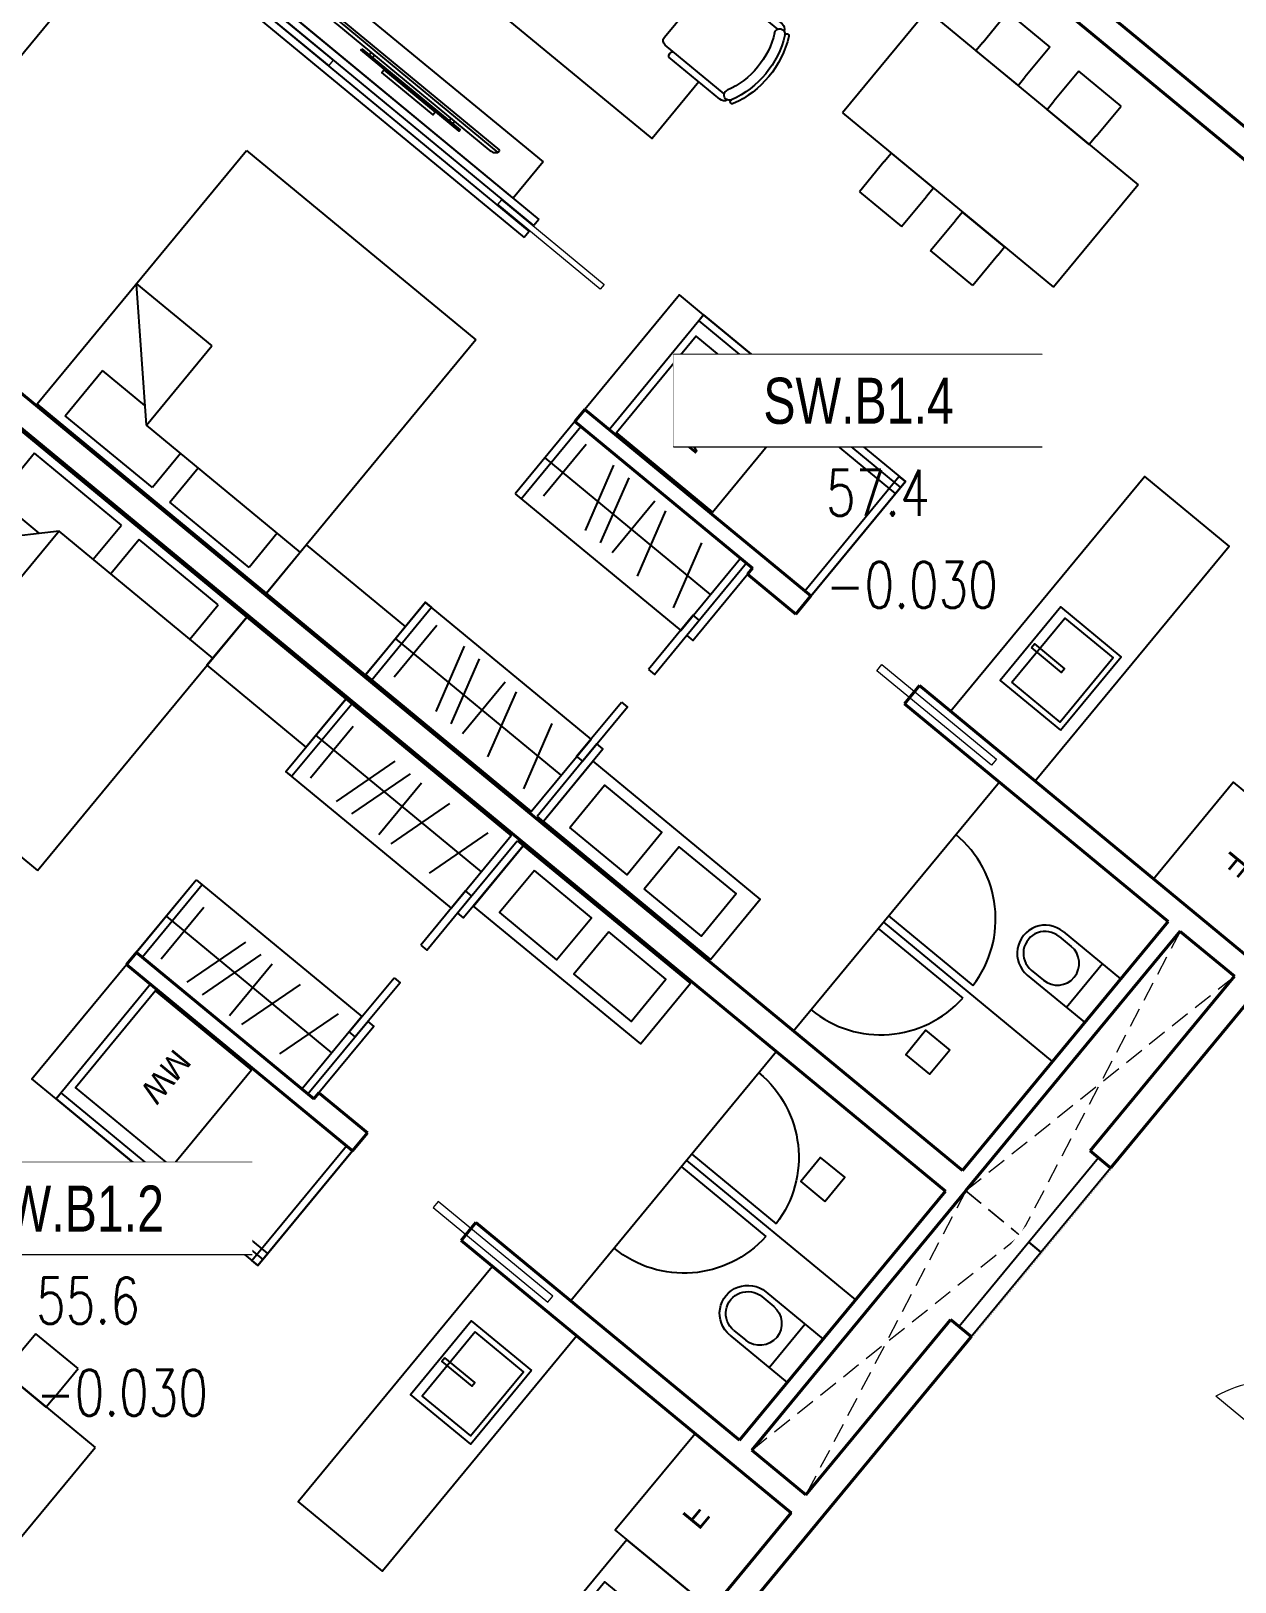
# Model space of a CAD drawing. Header units: millimetres. Extents: x -361654186 to 361255443, y -278569811 to 278836587.
# Drawn here: x -87251 to -79555, y 131525 to 141442 of the extents above; entities that cross this region are included whole.
import ezdxf
from ezdxf.enums import TextEntityAlignment as Align
from ezdxf.xclip import XClip

# ---------------------------------------------------------------- set-up
doc = ezdxf.new("R2010")
doc.units = ezdxf.units.MM
doc.header["$MEASUREMENT"] = 0
doc.header["$XCLIPFRAME"] = 0
doc.set_wipeout_variables(frame=1)
doc.linetypes.add('HIDDEN', pattern=[0.375, 0.25, -0.125])
for name, color, linetype in [('A-DRAIN', 8, 'Continuous'), ('A-FLOR-STRS', 1, 'Continuous'), ('A-FURNITURE', 251, 'Continuous'), ('A-GLAZ', 135, 'Continuous'), ('A-UNIT', 1, 'Continuous'), ('IDEA - dim', 251, 'Continuous'), ('KT-Net manh', 139, 'Continuous'), ('KT-Tuong', 1, 'Continuous')]:
    doc.layers.add(name, color=color, linetype=linetype)
for name, color, linetype, lineweight in [('KT-Chuviet', 255, 'Continuous', 15), ('KT-lomo nuoc', 3, 'HIDDEN', 5), ('KT-Net cat', 1, 'Continuous', 40), ('KT-Net cua', 87, 'Continuous', 9), ('KT-Net thay', 7, 'Continuous', 15), ('KT-Net truc', 18, 'Continuous', 15), ('SPE-MEP-Fire', 10, 'Continuous', 0)]:
    doc.layers.add(name, color=color, linetype=linetype, lineweight=lineweight)
doc.styles.add('220126_HDN_HBA typical plan$0$210902_YS plan 330pm ver13$0$01 Level 1$0$CENTURY GOTHIC', font='GOTHIC.TTF')
doc.styles.add('font unicode ccu', font='arial.ttf')
doc.styles.add('ROMANS', font='ROMANS.SHX')
doc.styles.get("Standard").update_dxf_attribs({"font": 'arial.ttf'})

# ---------------------------------------------------------------- blocks, each defined once
blk = doc.blocks.new('BEDH-1')
for p, q in [((475, -1.054711873393899e-13), (-475, 1.054711873393899e-13)), ((-475, 1.054711873393899e-13), (-475.0000000000002, -1050)), ((-381.8394731497392, -27.72451273631296), (-381.8394731497393, -215.2726866770535)), ((-20.94842891092413, -27.72451273631304), (-381.8394731497392, -27.72451273631296)), ((-20.94842891092416, -169.6087834425271), (-20.94842891092413, -27.72451273631304)), ((379.7956140944734, -27.72451273631313), (52.11540216114371, -27.72451273631306)), ((52.11540216114371, -27.72451273631306), (52.11540216114368, -169.6087834425271)), ((379.7956140944734, -169.6087834425271), (379.7956140944734, -27.72451273631313)), ((474.9999999999998, -1050), (475, -1.054711873393899e-13)), ((-162.6479800441303, -169.608783442527), (-475.0000000000001, -498.4003835124894)), ((474.9999999999999, -169.6087834425272), (-162.6479800441303, -169.608783442527)), ((-162.6479800441303, -169.608783442527), (-162.6479800441303, -498.4003835124894)), ((-206.9290897110478, -215.2726866770535), (-381.8394731497393, -215.2726866770535)), ((-475.0000000000001, -498.4003835124894), (-162.6479800441303, -498.4003835124894)), ((-475.0000000000002, -1050), (474.9999999999998, -1050))]:
    blk.add_line(p, q)
blk = doc.blocks.new('CH12')
for p, q in [((-312.375, -149.2411279597436), (-312.375, -572.1779138786915)), ((-267.75, -149.2411279597436), (-267.75, -639.6303226458076)), ((267.75, -639.6303226458076), (267.75, -149.2411280118249)), ((312.375, -572.1779138786915), (312.375, -149.2411246072115)), ((-232.0500000000029, -675.3303226458047), (232.0500000000029, -675.3303226458047))]:
    blk.add_line(p, q)
for centre, radius, start, end in [((-273.6712626853696, -77.20016474780641), 13.38749999999989, 116.2505862071374, 296.2505862071374), ((-252.9468673518131, -119.2240579767858), 33.46874999998481, 116.2505888953854, 296.2505888953855), ((0, -632.1362743546706), 632.1362743546692, 63.74941379286258, 116.2505862071374), ((0, -632.1362743546706), 605.3612743546691, 63.7494137928626, 116.2505862071374), ((0, -632.1362743546706), 538.4237743546691, 63.74941109871938, 116.2505888953856), ((252.9468674045929, -119.2240580028119), 33.46875000001501, 243.7494110987195, 63.74941109871941), ((273.671262685355, -77.20016474780641), 13.38750000000007, 243.7494137928627, 63.74941379286245), ((-267.75, -149.2411279597436), 44.62499999999999, 111.939144832112, 180), ((267.75, -149.2411280118286), 44.62499999999959, 0, 68.06085506708637), ((-290.0625, -549.8654138786915), 31.55464011044969, 225, 315), ((290.0625, -549.8654138786915), 31.55464011044961, 225.0000000000001, 315.0000000000002), ((-232.0500000000029, -639.6303226458076), 35.7, 180, 269.9999999999999), ((232.0500000000029, -639.6303226458076), 35.7, 270, 0)]:
    blk.add_arc(centre, radius, start, end)
blk = doc.blocks.new('weqwq333')
blk.add_wipeout([(789.9991194265974, -3.241002831578642e-07), (789.9999072943253, 22.459753120754584), (747.0709751061902, 22.459753120754584), (747.4999072943253, 24.95975312075413), (747.0709751061902, 27.459753120753902), (995.9999072943253, 27.45975312075391), (995.9999072943253, 37.45975312075402), (930.999907294326, 37.45975312075402), (930.999907294326, 57.45975312075402), (1231.8664491169725, 57.45975312038523), (1249.7089296661925, 59.06439810882624), (1266.9787932754527, 63.826835363346035), (1278.4893502848695, 73.14329424184642), (1289.9999072942878, 82.45975312034851), (1289.9999072941914, 102.45975312031429), (-160.00009270580904, 102.45975312090111), (-160.00009270581904, 82.45975312086917), (-148.48953569637888, 73.1432942424063), (-136.9789786872534, 63.82683536394979), (-119.70911507775418, 59.064398109304825), (-101.86663452839275, 57.45975312083085), (198.99990729432534, 57.459753120754), (198.99990729432534, 37.459753120754), (133.99990729432488, 37.459753120754), (133.99990729432488, 27.459753120753888), (382.9288394824605, 27.459753120755714), (382.9288394824605, 22.459753120754577), (339.9999072943251, 22.459753120754577), (339.9991199803412, 0.01578526706665263)]).dxf.layer = 'A-DRAIN'
at = {"layer": 'A-DRAIN'}
for p, q in [((-160.0000927057117, 102.4597531203181), (-160.0000927057117, 82.45975311845541)), ((1289.999907294288, 102.4597531203181), (-160.0000927057117, 102.4597531203181)), ((-160.0000927057117, 102.4597531203181), (-160.0000927057117, 82.45975311845541)), ((-160.0000927057117, 82.45975311845541), (1289.999907294288, 82.45975312031806)), ((-136.978978686966, 63.82683536410332), (-160.0000927057117, 82.45975311845541)), ((-101.8666345281526, 57.45975311845541), (1231.866449117195, 57.45975312031806)), ((1266.978793275543, 63.82683536224067), (1289.999907294288, 82.45975312031806)), ((1289.999907294288, 82.45975312031806), (1289.999907294288, 102.4597531203181)), ((1289.999907294288, 82.45975312031806), (1289.999907294288, 102.4597531203181))]:
    blk.add_line(p, q, dxfattribs=at)
for points in [[(133.999907293357, 37.45975312404335), (995.9999072942883, 37.4597531221807), (995.9999072942883, 27.4597531221807), (133.9999072938226, 27.45975312404335)], [(198.9999072938226, 57.45975312031806), (228.999907293357, 57.4597531221807), (228.9999072938226, 37.45975312031806), (198.9999072938226, 37.4597531221807)], [(339.999907293357, 22.45975312031806), (789.9999072938226, 22.45975312404335), (789.9991194256581, -3.222376108169556e-07), (339.9991199793294, 0.01578526757657528)], [(930.9999072938226, 57.4597531221807), (900.9999072942883, 57.4597531221807), (900.9999072938226, 37.45975312404335), (930.9999072938226, 37.45975312404335)]]:
    blk.add_lwpolyline(points, close=True, dxfattribs=at)
for centre, radius, start, end in [((-101.866634529084, 157.4597531221807), 99.99999999999999, 249.4439547450051, 270), ((389.9999072928913, 24.95975312031806), 7.499999999999999, 160.5287793325574, 199.4712206674425), ((389.9999072928913, 24.95975312031806), 7.499999999999999, 340.5287793325574, 19.47122066744256), ((739.9999072938226, 24.9597531221807), 7.499999999999999, 160.5287793325574, 199.4712206674425), ((739.9999072938226, 24.9597531221807), 7.499999999999999, 340.5287793325574, 19.47122066744256), ((1231.866449116264, 157.4597531240433), 99.99999999999999, 270, 290.5560452077797)]:
    blk.add_arc(centre, radius, start, end, dxfattribs=at)
blk = doc.blocks.new('qweewe')
for p, q in [((-226617.649540008, -3043559.718917042, 0.0008727778800783348), (-226617.6495399146, -3043199.718917044, 0.0008727778800783348)), ((-226142.6495399146, -3043199.718917163, 0.0008727778800783348), (-226617.6495399146, -3043199.718917044, 0.0008727778800783348)), ((-226467.6495400079, -3043559.718917079, 0.0008727778800783348), (-226467.6495399145, -3043199.718917081, 0.0008727778800783348)), ((-226142.649539925, -3043239.718917165, 0.0008727778800783348), (-226242.649539925, -3043239.718917139, 0.0008727778800783348)), ((-226142.649540008, -3043559.718917165, 0.0008727778800783348), (-226617.649540008, -3043559.718917042, 0.0008727778800783348)), ((-226142.6495399976, -3043519.718917165, 0.0008727778800783348), (-226242.6495399976, -3043519.718917141, 0.0008727778800783348))]:
    blk.add_line(p, q)
for centre, radius, start, end in [((-226242.6495399613, -3043379.718917141, 0.0008727778800783348), 139.9999999999927, 89.99999998332474, 269.9999999833247), ((-226142.6495399613, -3043379.718917165, 0.0008727778800783348), 179.9999999999927, 269.9999999833247, 89.99999998332474), ((-226142.6495399613, -3043379.718917165, 0.0008727778800783348), 139.9999999999927, 269.9999999833247, 89.99999998332474)]:
    blk.add_arc(centre, radius, start, end)
blk = doc.blocks.new('*U367')
at = {"layer": 'KT-lomo nuoc', "ltscale": 500}
for p, q in [((286.5388147618742, 346.9712609546762), (1657.795999366856, -1369.028078692406)), ((1944.33481412873, -1022.04752068539), (1.734723475976807e-18, -0.009297052340116354))]:
    blk.add_line(p, q, dxfattribs=at)
blk.add_lwpolyline([(286.5388147618742, 346.9712609546762), (1944.33481412873, -1022.04752068539), (1657.795999366856, -1369.028078692406), (1.734723475976807e-18, -0.009297052340116354)], close=True, dxfattribs=at)
blk = doc.blocks.new('Condo-1BR')
at = {"layer": 'A-FLOR-STRS'}
for p, q in [((3348.692375086241, -8999.995390292199), (3348.691856928133, -6678.303795622574)), ((3348.691856522084, -6678.3037956263), (3398.691851800228, -6678.303795598273)), ((3348.692375117906, -8999.995390292053), (3348.691856522084, -6678.3037956263)), ((3398.691856378682, -6678.303795600194), (3398.692374972648, -8999.995390269702)), ((3448.691851802141, -6678.303795568529), (3498.691856522069, -6678.30379554609)), ((3448.692374970728, -8999.99539024182), (3448.691856376776, -6678.303795574058)), ((3498.692375117767, -8999.995390217635), (3498.691856522069, -6678.30379554609))]:
    blk.add_line(p, q, dxfattribs=at)
at = {"layer": 'A-FURNITURE'}
for p, q in [((5411.055840596164, -2120.200336255075, -0.01477608142659859), (5410.863993243765, -719.9327019270568, 0.02090357550193682)), ((5359.512887455086, -2119.515569239797, -0.01161456940583658), (5359.524630255575, -1419.962140357064, -0.01161456940583658)), ((5462.598417529458, -2119.515569239768, -0.01161456940583657), (5462.586674732651, -1419.962140357005, -0.01161456940583657)), ((6313.856752035092, -2120.190756636846), (4247.435874514056, -2118.864804547484)), ((739.1220441479527, -5616.643327222962, 0.02695818038591104), (739.1220441591431, -3866.643325835408, 0.02783203145101883)), ((739.1220441591431, -3866.643325835408, 0.02783203145101883), (1589.122044159056, -3866.64332583535, 0.02783203145101814)), ((1589.122044157135, -5616.643327007012, 0.02695818038591004), (1589.122044159056, -3866.64332583535, 0.02783203145101882)), ((670.1389350016107, -4271.229989144835, 0.02695818038591009), (420.1389350052777, -4271.22998914303, 0.02695818038591008)), ((420.1389350052777, -4271.22998914303, 0.02695818038591008), (420.1389350033933, -4621.229989143059, 0.02695818038591009)), ((1658.105153316625, -4271.229989144747, 0.02695818038591008), (1908.105153310957, -4271.229989144776, 0.02695818038591009)), ((1908.105153310957, -4271.229989144776, 0.02695818038591009), (1908.105153314813, -4621.229989141139, 0.02695818038591008)), ((4498.76023197543, -4305.795952411136, 0.0007515485165374765), (4498.762946408293, -5678.303684323939, 0.02739510591846444)), ((5998.759503087087, -4305.79595359214), (5998.762620406196, -5678.303684325714, 0.02739510591846443)), ((4717.214389616653, -4433.921463312523), (4280.320233220213, -4559.395156761602)), ((6217.21406361457, -4433.921463312465), (5780.319907220044, -4559.39515675779)), ((420.1389350033933, -4621.229989143059, 0.02695818038591009), (670.138935003386, -4621.229989141197, 0.02695818038591008)), ((1908.105153314813, -4621.229989141139, 0.02695818038591008), (1658.10515331108, -4621.229989144806, 0.02695818038591007)), ((4706.01651898952, -4741.217548368353, -0.1498657787379716), (4269.122362604328, -4866.691241810011, -0.1498657787379717)), ((6206.016192987539, -4741.217548368382, -0.1498657787379717), (5769.122036604174, -4866.691241808032, -0.1498657787379716)), ((420.1389350052777, -5212.05666391534, 0.02695818038591009), (420.1389350052705, -4862.056663915457, 0.02695818038591008)), ((420.1389350052705, -4862.056663915457, 0.02695818038591008), (670.1389350033933, -4862.056663915486, 0.02695818038591009)), ((1908.105153311008, -4862.056663911586, 0.02695818038591009), (1658.105153314762, -4862.056663913565, 0.02695818038591008)), ((1908.105153310971, -5212.056663913419, 0.02695818038591007), (1908.105153311008, -4862.056663911586, 0.02695818038591009)), ((4693.037232669049, -5057.079224571469, -0.1498657787379717), (4256.143076280066, -5182.552918020432, -0.1498657787379717)), ((4693.037853924594, -4961.892595637444, -0.1498657787379717), (4264.799281725551, -4961.889800665784, -0.1498657787379717)), ((6193.036906670721, -5057.079224571498, -0.1498657787379717), (5756.142750279898, -5182.552918020519, -0.1498657787379716)), ((6193.037527922534, -4961.892595637357, -0.1498657787379717), (5764.798955727361, -4961.889800663892, -0.1498657787379717)), ((670.138935003386, -5212.056663913449, 0.02695818038591008), (420.1389350052777, -5212.05666391534, 0.02695818038591009)), ((1658.105153316566, -5212.056663911731, 0.02695818038591009), (1908.105153310971, -5212.056663913419, 0.02695818038591007)), ((4693.03641372735, -5182.55576948059, -0.1498657787379716), (4256.142257330917, -5308.029462924198, -0.1498657787379716)), ((6193.036087725319, -5182.555769480503, -0.1498657787379717), (5756.141931330785, -5308.029462924111, -0.1498657787379716)), ((4693.034708330415, -5529.333378856827, -0.1498657787379717), (4264.796136137134, -5529.330583883391, -0.1498657787379717)), ((6193.034382332036, -5529.333378854964, -0.1498657787379716), (5764.795810136915, -5529.330583885167, -0.1498657787379717))]:
    blk.add_line(p, q, dxfattribs=at)
for points in [[(2149.485901046683, -169.2608531813021), (3298.686467927051, -169.2642823444621), (3298.686467925356, -869.2642823444912), (2149.48590105035, -869.2608531831647)], [(3298.686467926236, -169.488558033132), (4098.686467926105, -169.48855803677), (4098.686467926214, -965.6542381137551), (3298.686467926134, -965.6542381137551)], [(2390.506076283498, -806.3828955089557), (2390.506076289195, -276.3828955108766), (3000.506076287238, -276.3828955071804), (3000.506076287216, -806.3828955091303)], [(6299.790511235864, -2820.105792043207), (5799.791062681266, -2819.292320038687), (5798.55997302202, -4204.984443323541), (6298.55942157095, -4205.797915330215)], [(4798.77471235572, -4255.78711536515), (4798.774712357634, -4205.787115368847), (4198.558858306977, -4206.974892925442), (4198.558858301498, -4256.974892930739)], [(5121.738166198134, -4305.787115366926), (5121.738166199997, -4255.787115368817), (4671.73816619991, -4256.974892928934), (4671.738166201889, -4306.974892927276)], [(5391.917154719908, -4305.787115367042), (5391.917154714472, -4255.787115368876), (5841.71290354614, -4256.985692888411), (5841.712903544263, -4306.985692892165)], [(6298.774386284873, -4255.797915328265), (6298.774386284764, -4205.797915328149), (5698.558532234267, -4206.985692888411), (5698.558532234267, -4256.985692886432)], [(4798.76278340436, -5678.305642323452), (4798.759051045417, -4305.797910408961), (4198.759377041759, -4305.793994398671), (4198.763109402753, -5678.301726324426)], [(6298.762457404177, -5678.305642325227), (6298.763254080019, -4305.797911619506), (5698.763580076353, -4305.793995613058), (5698.762783404425, -5678.301726320671)], [(4085.089829998084, -4632.136467605742), (3285.089829996272, -4632.136467609438), (3285.089829996272, -5428.302147682523), (4085.089829996257, -5428.302147678944)], [(3148.722693072486, -5478.302147745941), (3148.722693074473, -5678.302147492708), (4098.777611074998, -5678.302147431066), (4098.777611073012, -5478.302147682669)], [(4798.765428040162, -5678.30564234397), (4798.765428042025, -5628.305642344028), (4198.549573989505, -5629.493419904087), (4198.549573987759, -5679.49341990237)], [(6298.765101969155, -5678.316442301293), (6298.765101969169, -5628.316442303214), (5698.549247918665, -5629.504219861497), (5698.549247920426, -5679.504219859693)], [(3048.692374525468, -6892.633976081212), (3348.6923745237, -6892.633975999226), (3348.692375052757, -8792.638894895063), (3048.692375052633, -8792.638894973294)]]:
    blk.add_lwpolyline(points, close=True, dxfattribs=at)
for points, elevation in [([(5772.303291036143, -1271.397744916554), (5972.303291036173, -1271.397744912771), (5972.303291036136, -1471.397744914721), (5772.303291038064, -1471.397744916438)], 0.003973369906323979), ([(3744.32207606735, -2028.212804423471), (3134.322076065429, -2028.212804423587), (3134.322076067227, -2528.212804423558), (3744.322076067263, -2528.212804419716)], -0.04131058838174792), ([(3705.322076065378, -2463.212804421666), (3173.322076067314, -2463.212804419745), (3173.322076065437, -2063.212804421637), (3705.322076069097, -2063.212804419774)], -0.04131058838174795), ([(3454.322076065502, -2508.212804417824), (3424.322076067234, -2508.212804421695), (3424.322076069184, -2258.212804419774), (3454.322076065495, -2258.212804421695)], -0.04131058838174795), ([(6221.808142608061, -3433.94642533132), (5871.808464167676, -3434.420950675092), (5871.1644655001, -2959.421387323644), (6221.164143938564, -2958.946861991251)], 9.393739839936137e-07), ([(6221.822247466887, -4050.927057811321), (5871.822569026408, -4051.401583155035), (5871.178570358919, -3576.402019803703), (6221.178248797347, -3575.927494471136)], 9.393739840333294e-07), ([(3148.722114497796, -3804.984505375818), (4098.747297126807, -3804.984505377652), (4098.747875699679, -5478.302147744107), (3148.722693072486, -5478.302147745941)], 0.0547902118369289), ([(4098.558858554781, -3854.984505377506), (4098.558858554759, -3804.984505377535), (3148.722693074451, -3806.172282937769), (3148.722693072639, -3856.172282937798)], 0.0547902118369289), ([(3198.722693070689, -3804.984505373868), (3248.722693074473, -3804.984505373926), (3248.722693070733, -4641.643199987506), (3198.722693072552, -4641.643199983781)], 0.05479021183692886), ([(3148.722693072617, -5478.301894595614), (3198.722693076408, -5478.301894597564), (3198.722693072552, -4641.643199983781), (3148.722693072596, -4641.643199987651)], 0.05479021183692887), ([(6300.132407725592, -6499.911608443421), (5900.132407723635, -6499.909549460601), (5900.132163343915, -5678.303316438542), (6300.132163341994, -5678.305375417433)], 0.02739510591846443)]:
    blk.add_lwpolyline(points, close=True, dxfattribs=dict(at, elevation=elevation))
for points, elevation in [([(4097.342054657413, -1946.145383685594), (2149.102658769036, -1946.078796135233), (2149.102658770964, -2646.07879613695), (4097.34205465547, -2646.145383689232), (4097.342054657383, -1946.145383685565)], 0.04430689783758156), ([(670.1389350016107, -4271.229989144835), (739.1220441479745, -4271.229989144747), (739.1220441479309, -4621.229989141109), (670.138935003386, -4621.229989141197)], 0.02695818038591005), ([(1658.105153314762, -4271.229989144806), (1589.122044166535, -4271.229989142914), (1589.122044168369, -4621.229989143001), (1658.10515331108, -4621.229989144806)], 0.02695818038591004), ([(670.138935003386, -5212.056663913449), (739.1220441478872, -5212.05666391534), (739.1220441478436, -4862.056663915369), (670.1389350033933, -4862.056663915486)], 0.02695818038591006), ([(1658.105153312797, -5212.056663913449), (1589.122044168413, -5212.056663915369), (1589.122044168253, -4862.056663915457), (1658.105153314762, -4862.056663913565)], 0.02695818038591005), ([(739.1220441479527, -5616.643327222962), (1589.122044157135, -5616.643327007012)], 0.02695818038591004), ([(739.1220441516707, -5616.643326999358), (1589.122044157135, -5616.643327007012)], 0.02695818038591004)]:
    blk.add_lwpolyline(points, dxfattribs=dict(at, elevation=elevation))
blk.add_lwpolyline([(2020.10690503566, -6449.959852382366), (2490.090089015626, -6449.959852382308), (2490.090089013727, -9228.339333534124), (2020.106905033761, -9228.339333534153)], dxfattribs=at)
for centre, start, end in [((5384.51288744768, -2119.515988895495, -0.01161456940583658), 92.0457514419217, 179.9990382239875), ((5437.598417534929, -2119.51598889372, -0.01161456940583657), 0.0009617760125450447, 87.9542485576617)]:
    blk.add_arc(centre, 699.9999999999998, start, end, dxfattribs=at)
at = {"layer": 'A-GLAZ'}
blk.add_lwpolyline([(6299.759353281966, -9899.992488307704), (199.7364226728823, -9899.826729910303)], dxfattribs=at)
at = {"layer": 'KT-Net cat'}
for p, q in [((2050.067573193592, 0.6479353634349536, -4.843374779696732e-09), (6398.946328710961, 0.3581832732597832, -4.721199661719569e-09)), ((2050.067572653628, -169.3520650138962, -4.846184108055326e-09), (4098.686470344408, -169.48855803677, -4.846183948420109e-09)), ((4098.686439071818, -169.9216299260152), (4098.504210598403, -2904.982268492546)), ((4248.68646759315, -169.4985520639748), (4248.656485510961, -619.4985510652477)), ((4248.68646759315, -169.4985520639748, -4.846183936744607e-09), (6398.935002146623, -169.6418163494091, -4.846183769181161e-09)), ((4248.401243819477, -619.4985340592975, -4.846183907789633e-09), (6398.905020064434, -619.6418153506529, -4.846183740226187e-09)), ((4248.394581134562, -719.4985338373226, -4.84618390133863e-09), (6313.898357568047, -719.6361518464983, -5.247612349024893e-09)), ((4248.649822826002, -719.4985508432728), (4248.504210855201, -2904.983411547815)), ((6313.89835756809, -719.63615184644, -5.247612349024893e-09), (6313.273397722034, -10099.63613102448, -4.846183136637285e-09)), ((4248.504210855201, -2904.983411547815), (4098.504210598403, -2904.982268492546)), ((4098.449462974226, -3804.974920503242), (4098.324666717766, -5678.037469124829)), ((4248.449203286284, -3804.984914513334), (4098.449462974226, -3804.974920503242)), ((4248.422426534962, -4206.876217045996), (4248.449203286284, -3804.984914513334)), ((4198.324407140834, -5678.044131792471), (4198.422426423967, -4206.876217040466)), ((4248.422426534962, -4206.876217045996), (4198.422426423967, -4206.876217040466)), ((4098.324666717766, -5678.037469124829), (4198.324407140834, -5678.044131792471))]:
    blk.add_line(p, q, dxfattribs=at)
at = {"layer": 'KT-Net cat', "elevation": -5.615182801019377e-10}
blk.add_lwpolyline([(182.6036616592537, -10099.27704892962), (182.3766509520065, -169.279572545056), (950.3011270280986, -169.27079892045)], dxfattribs=at)
at = {"layer": 'KT-Net cua'}
for points, elevation in [([(4148.263569348659, -2225.881722524966), (4198.26356935058, -2225.881722525024), (4198.263569346753, -3175.881722534221), (4148.263569348579, -3175.881722530641)], -0.01005443388242633), ([(3403.692374551596, -6941.850087808212), (3403.692374108286, -6091.850087810104), (3443.692374106548, -6091.850087787752), (3443.692374549675, -6941.85008778976)], 0.0008736980227488224), ([(3403.692379385218, -8339.346995647793), (3403.692379828455, -9189.346995649656), (3443.692379822925, -9189.346995627478), (3443.692379383421, -8339.346995629254)], 0.0008736980227488224)]:
    blk.add_lwpolyline(points, close=True, dxfattribs=dict(at, elevation=elevation))
at = {"layer": 'A-FURNITURE', "rotation": 270.0009617747951}
blk.add_blockref('qweewe', (3048289.673742116, -227286.497968029, -0.0008727778774400901), dxfattribs=at)
at = {"layer": 'A-FURNITURE', "xscale": -0.9999999999999994}
blk.add_blockref('CH12', (1707.731905035667, -6127.314280735096, -3.734175277630289e-05), dxfattribs=at)
at = {"layer": 'A-FURNITURE', "xscale": -2, "yscale": 2, "zscale": 2, "rotation": 269.9996115246304}
blk.add_blockref('BEDH-1', (6300.113101537288, -7449.911934877717), dxfattribs=at)
at = {"layer": 'KT-lomo nuoc', "linetype": 'HIDDEN', "xscale": -0.9999999999999999, "rotation": 140.4501365831873}
blk.add_blockref('*U367', (4248.680547699645, -169.5057207488571, -2.829847883259272e-08), dxfattribs=at)
at = {"layer": 'A-FURNITURE', "char_height": 149.9999999999999, "width": 310.8634934604632, "style": '220126_HDN_HBA typical plan$0$210902_YS plan 330pm ver13$0$01 Level 1$0$CENTURY GOTHIC'}
for s, insert, attachment_point in [('F', (3756.308003515682, -624.7452108455764, 4.846155641263414e-09), 6), ('WM', (3527.161725742728, -5027.819163426582, 0.04131058838218381), 4)]:
    blk.add_mtext(s, dxfattribs=dict(at, insert=insert, attachment_point=attachment_point))
at = {"layer": 'A-FURNITURE', "xscale": 0.9449999999999993, "yscale": 0.9449999999999993, "zscale": 0.9449999999999993, "rotation": 90.00225919458083}
blk.add_blockref('weqwq333', (3263.799130642881, -8373.0706871133), dxfattribs=at)
blk = doc.blocks.new('TAG CAO DO SAN')
at = {"layer": 'KT-Net thay', "flags": 128}
blk.add_lwpolyline([(1526701.778855525, -266095.2298759429), (1526701.778855525, -266566.6584041911), (1527644.63591202, -266566.6584041911), (1527644.63591202, -266095.2298759429)], close=True, dxfattribs=at)
blk.add_wipeout([(1526701.778855525, -266095.2298759429), (1527644.6359120198, -266095.2298759429), (1527644.6359120198, -266566.65840419114), (1526701.778855525, -266566.65840419114)]).dxf.layer = 'KT-Net thay'
for points in [[(1526701.778855525, -266330.9441400666), (1527644.63591202, -266330.9441400666)], [(1526701.778855525, -266566.6584041911), (1527644.63591202, -266566.6584041911)]]:
    blk.add_lwpolyline(points, dxfattribs=at)
at = {"layer": 'KT-Chuviet', "color": 31, "style": 'ROMANS', "width": 0.75}
blk.add_text('DTTT:', height=117.8571320618522, dxfattribs=at).set_placement((1526748.92170835, -266507.8139601254))
at = {"layer": 'KT-Chuviet', "color": 31, "style": 'font unicode ccu', "width": 0.75}
blk.add_attdef('TÊNPHÒNG', text='', height=117.85713, dxfattribs=at).set_placement((1527175.308820772, -266213.4467624734), align=Align.MIDDLE_CENTER)
at = {"layer": 'KT-Chuviet', "color": 31, "ltscale": 15, "style": 'ROMANS', "width": 0.75, "flags": 8}
blk.add_attdef('CAO-DO', (1527091.943339912, -266507.7298381611), '', height=117.8571320618522, dxfattribs=at)
blk = doc.blocks.new('Condo-1BR1')
at = {"layer": 'KT-Net cat', "elevation": -5.615324144187558e-10}
blk.add_lwpolyline([(182.6036616592246, -10099.27704892965), (182.3766509519846, -169.2795725450851), (950.3011270280622, -169.2707989204791), (950.3011270280549, 0.625519367546076), (101.3228063060378, 1.496055124269333)], dxfattribs=at)
blk = doc.blocks.new('CUATRUCKT')
at = {"color": 18, "true_color": 0x000000}
blk.add_wipeout([(-91572.96128338002, 101761.32272071688), (-91719.45467830324, 101882.30235377784), (-92610.93605435552, 100802.82981764272), (-92464.43553772937, 100681.84388162506)], dxfattribs=at).dxf.layer = 'KT-Net manh'
at = {"layer": 'IDEA - dim', "extrusion": (-2.170903207655649e-05, 4.225651820573034e-05, 0.9999999988715524)}
for points, elevation in [([(-92103.51492872018, 101291.6281408479), (-92026.40937070768, 101227.9513560391), (-91580.67187704587, 101767.6902621262), (-91657.77743505833, 101831.367046935)], 6.288476006000584), ([(-92549.25142793536, 100751.8884136692), (-92472.14586992285, 100688.2116288604), (-92026.40837626104, 101227.9505349474), (-92103.51393427352, 101291.6273197563)], 6.275344992351053)]:
    blk.add_lwpolyline(points, close=True, dxfattribs=dict(at, elevation=elevation))
at = {"layer": 'KT-Net cat', "elevation": -1.545352606135643e-09}
for points in [[(-91711.75154370168, 101875.9407272346), (-91580.67189862607, 101767.6904369963)], [(-92603.22553624051, 100796.4620935282), (-92472.14588819366, 100688.2118008362)]]:
    blk.add_lwpolyline(points, dxfattribs=at)
blk = doc.blocks.new('Fire cabinet 800x250')
at = {"layer": 'SPE-MEP-Fire'}
h = blk.add_hatch(dxfattribs=at)
h.set_pattern_fill('ANSI31', color=256)
h.set_pattern_definition([(45, (-400.0000000000002, -5.684341886080801e-13), (-0.08838834764831843, 0.08838834764831845), [])])
h.paths.add_polyline_path([(-1.13686837721616e-13, -4.831690603168681e-13), (-400, 1.13686837721616e-13), (-2.273736754432321e-13, 249.9999999999996)])
h = blk.add_hatch(dxfattribs=at)
h.set_pattern_fill('ANSI31', color=256)
h.set_pattern_definition([(45, (0, 0), (-0.08838834764831843, 0.08838834764831845), [])])
h.paths.add_polyline_path([(400.0000000000001, 8.526512829121202e-14), (2.055353476576673e-13, 6.821210263296962e-13), (400, 250.0000000000001)])
for p, q in [((-400, 250.0000000000001), (-399.9999999999999, 600)), ((400.0000000000001, 249.9999999999999), (400.0000000000002, 599.9999999999999))]:
    blk.add_line(p, q, dxfattribs=at)
for points in [[(400, 250), (-400, 250), (-400, 1.4210854715202e-14), (400, 1.4210854715202e-14)], [(-1.13686837721616e-13, -4.831690603168681e-13), (-400, 1.13686837721616e-13), (-2.273736754432321e-13, 249.9999999999996)], [(400.0000000000001, 8.526512829121202e-14), (2.055353476576673e-13, 6.821210263296962e-13), (400, 250.0000000000001)]]:
    blk.add_lwpolyline(points, close=True, dxfattribs=at)
for centre, start, end in [((-679.4580352733306, -122.9520403123771), 28.76222287760258, 68.86592679097802), ((679.4580352733307, -122.952040312377), 111.134073209022, 151.2377771223975)]:
    blk.add_arc(centre, 775.0847992772527, start, end, dxfattribs=at)
at = {"color": 1, "width": 0.5}
for p in [(-377.5550580330059, 169.7839890790945), (21.89498766363295, 169.7839890790945)]:
    blk.add_text('FIRE CABINET', height=50, dxfattribs=at).set_placement(p)
blk = doc.blocks.new('trucktnuoctang36')
at = {"layer": 'SPE-MEP-Fire', "extrusion": (-1.875851053510549e-05, -8.83684825581203e-06, 0.9999999997850142), "rotation": 50.44881932549405}
blk.add_blockref('Fire cabinet 800x250', (-7790.165791428358, -8237.443656781914, 0.2725024381556747), dxfattribs=at)

msp = doc.modelspace()

# ---------------------------------------------------------------- block references
at = {"layer": 'A-UNIT', "rotation": 230.4475168924029}
msp.add_blockref('Condo-1BR', (-76722.34190692415, 138566.7890439217, 5.460812771001367e-05), dxfattribs=at)

# ---------------------------------------------------------------- next in the draw order: block references
at = {"layer": 'A-UNIT', "xscale": -1, "rotation": 230.4501365820014}
msp.add_blockref('Condo-1BR', (-84871.85451960049, 128698.0478478502, 5.461338521251116e-05), dxfattribs=at)

# ---------------------------------------------------------------- next in the draw order: block references
at = {"layer": 'A-UNIT', "xscale": -1, "rotation": 230.4450092999436}
msp.add_blockref('Condo-1BR1', (-76850.32404879024, 138411.8304119275, 5.46132670428484e-05), dxfattribs=at)
at = {"layer": 'KT-Net cat'}
msp.add_blockref('CUATRUCKT', (11230.6279551793, 32405.94562308345, 5.460845901022601e-05), dxfattribs=at)
at = {"layer": 'KT-Net truc'}
ref = msp.add_blockref('TAG CAO DO SAN', (-3904948.013302147, 799446.0459929011, 2.027920683915669e-05), dxfattribs=dict(at, xscale=2.5, yscale=2.5, zscale=2.5))
XClip(ref).set_block_clipping_path([(1526674.1636322693, -266330.944140067), (1527644.6359120195, -266095.2298759429)])
ref.add_attrib('CAO-DO', '55.6', (-87218.15495236697, 133176.7213974984, 2.027920683915669e-05), dxfattribs={"layer": 'KT-Chuviet', "color": 31, "ltscale": 15, "height": 294.6428301546305, "style": 'ROMANS', "width": 0.7500000000000001})
ref.add_attrib('CAO-DO', '-0.030', (-87218.15495236697, 132587.4357371892, 2.027920683915669e-05), dxfattribs={"layer": 'KT-Chuviet', "color": 31, "ltscale": 15, "height": 294.6428301546305, "style": 'ROMANS', "width": 0.7500000000000001})
ref.add_attrib('TÊNPHÒNG', 'SW.B1.2', dxfattribs={"layer": 'KT-Chuviet', "color": 31, "height": 294.642825, "style": 'font unicode ccu', "width": 0.7500000000000001}).set_placement((-87009.74125021581, 133912.4290867177, 2.027920683915669e-05), align=Align.MIDDLE_CENTER)

# ---------------------------------------------------------------- next in the draw order: block references
ref = msp.add_blockref('TAG CAO DO SAN', (-3899899.377240981, 804611.6843527717), dxfattribs=dict(at, xscale=2.5, yscale=2.5, zscale=2.5))
XClip(ref).set_block_clipping_path([(1526674.1636322693, -266330.944140067), (1527644.6359120195, -266095.2298759429)])
ref.add_attrib('CAO-DO', '57.4', (-82169.5188912013, 138342.359757369), dxfattribs={"layer": 'KT-Chuviet', "color": 31, "ltscale": 15, "height": 294.6428301546305, "style": 'ROMANS', "width": 0.7500000000000001})
ref.add_attrib('CAO-DO', '-0.030', (-82169.5188912013, 137753.0740970598), dxfattribs={"layer": 'KT-Chuviet', "color": 31, "ltscale": 15, "height": 294.6428301546305, "style": 'ROMANS', "width": 0.7500000000000001})
ref.add_attrib('TÊNPHÒNG', 'SW.B1.4', dxfattribs={"layer": 'KT-Chuviet', "color": 31, "height": 294.642825, "style": 'font unicode ccu', "width": 0.7500000000000001}).set_placement((-81961.10518905014, 139078.0674465882), align=Align.MIDDLE_CENTER)

# ---------------------------------------------------------------- next in the draw order: block references
at = {"layer": 'KT-Tuong'}
msp.add_blockref('trucktnuoctang36', (-71169.85476694071, 140875.9518959241, 6.815992268021534e-05), dxfattribs=at)

doc.saveas('drawing.dxf')
